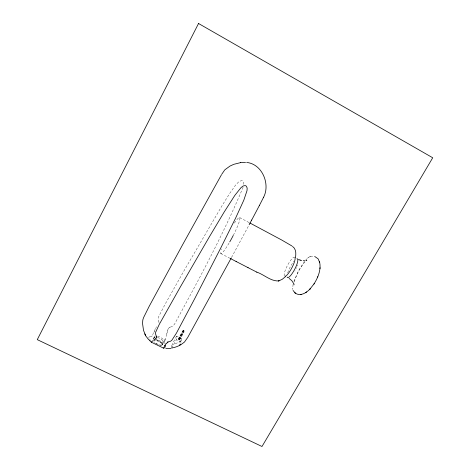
<?xml version="1.0" encoding="UTF-8"?>
<svg xmlns="http://www.w3.org/2000/svg" width="470" height="470" viewBox="0 0 470 470"><rect width="100%" height="100%" fill="white"/><g stroke="black" fill="none" stroke-linecap="round" stroke-linejoin="round"><path stroke-width="0.35" stroke-dasharray="2.35 1.76" d="M183.729 331.703L183.788 330.727L183.412 330.545L183.353 331.514L183.729 331.703L179.276 339.798L178.9 339.616L178.976 338.606L183.611 330.304M178.565 339.757L178.671 338.265L183.136 330.146L183.053 331.597M181.814 338.747L181.579 342.348L176.321 339.763L176.638 336.197L181.814 338.747L180.268 341.549A14.664 2.015 -63.6 0 0 179.675 344.263M179.276 339.798L179.352 338.794L178.976 338.606M243.701 184.369L243.672 182.624L243.066 181.255A2.121 2.103 -50.8 0 0 241.739 180.539L238.966 181.561L235.546 185.145L229.807 193.287L222.351 205.149L184.622 269.704L165.563 303.397L158.895 316.198A21.044 20.31 10.8 0 0 158.543 317.08L158.114 318.965A3.143 3.02 4.6 0 0 158.137 319.406L158.925 321.885M167.49 330.909L167.097 333.13M167.502 330.851L167.637 330.14M293.11 284.297L292.669 288.515M294.343 281.912L294.396 281.671C296.37 274.603 299.889 267.935 304.572 262.289L307.028 260.127L305.277 260.715M166.826 334.217L165.857 337.119M243.113 187.189C223.491 234.219 198.975 279.239 174.623 323.995A21.285 20.087 -7.5 0 1 174.053 324.758L172.725 326.198A3.137 2.985 -5.3 0 1 172.337 326.433L170.146 327.167M297.586 265.015L297.287 265.955M293.897 281.413L298.591 270.555L304.507 261.49M165.381 338.423L165.187 338.923M296.688 267.5L296.823 267.177M153.531 332.601L153.326 333.101A15.134 9.142 -30.5 0 0 153.079 333.841L152.427 335.75A3.255 1.868 55.6 0 1 152.351 335.844M164.858 339.675L164.147 341.496A3.249 2.086 4 0 0 164.147 341.625A5.023 3.337 -8.5 0 0 164.253 342.366M296.1 268.811L296.253 268.482M154.089 331.373L155.535 328.659M231.551 257.419L248.8 225.406M153.279 339.187L154.248 337.407M162.156 344.898L164.065 341.385M153.126 339.152L154.777 336.126M162.126 344.616L163.425 342.242M176.638 336.197L172.173 344.328L174.37 343.852A28.241 26.919 2 0 0 179.605 341.884L180.268 341.549M171.791 348.012L176.321 339.763M178.588 338.982L183.059 330.851M178.9 339.616L183.788 330.727M179.029 340.057L183.517 331.896M294.878 271.102L295.066 270.785M156.445 327.337L156.91 326.738M305.547 260.257L307.885 257.942M308.114 257.754L310.182 256.438M307.709 258.083L308.291 257.607M310.318 256.379L313.279 256.097M309.977 256.52L310.523 256.291M151.692 336.244L150.071 336.808M169.799 327.261L170.105 327.179M220.706 253.495L229.807 258.212M239.665 217.557L249.241 222.645M165.093 343.705L164.459 342.536A8.924 5.998 -12.8 0 1 164.336 342.348M184.07 330.598L183.993 332.055L179.505 340.21L179.616 338.717M292.798 289.543L292.657 288.298M156.128 339.728A5.182 1.721 28.2 0 1 161.727 343.323A5.182 1.721 28.2 0 1 160.082 344.998A5.182 1.721 28.2 0 1 154.037 341.855M157.409 337.366A5.188 1.698 28.2 0 1 163.407 342.278A5.188 1.698 28.2 0 1 156.04 340.063M154.407 338.359A5.188 1.698 28.2 0 1 155.782 336.99M148.961 338.136A12.508 4.171 26.5 0 1 149.495 336.479M165.434 345.638A12.514 4.389 39.4 0 1 165.628 347.547M165.158 338.864A15.087 6.856 87.6 0 1 164.853 339.575M165.804 339.029A19.17 3.296 -76.9 0 1 165.264 340.362M166.803 332.977A18.906 13.906 76.2 0 1 166.55 334.047M167.725 330.152A5.305 4.723 -41.5 0 1 168.871 327.948M168.994 327.696A1.151 1.105 -31.8 0 1 169.476 327.367M169.453 327.29A3.983 3.778 -26.5 0 1 169.782 327.185M158.819 321.938A3.983 3.319 87.9 0 1 158.925 322.273M159.019 322.232A1.116 1.005 -85.1 0 1 159.066 322.549M155.482 328.636A18.87 15.739 -10.1 0 1 156.093 327.713M154.43 332.12A19.223 6.133 -51.7 0 1 155 330.962M152.38 335.891A5.017 2.867 57.4 0 1 151.739 336.138M171.638 347.254A20.527 2.65 -63.5 0 1 172.179 344.316M157.503 336.091A5.346 1.745 28.2 0 1 164.189 341.114A5.346 1.745 28.2 0 1 156.945 339.293M155.024 337.501A5.346 1.745 28.2 0 1 155.094 335.921M161.322 345.256A5.34 1.786 27 0 1 153.655 341.919M161.639 343.288A5.34 1.768 29.5 0 1 161.363 345.286M156.263 339.869A5.34 1.757 29.4 0 1 161.451 343.241M287.705 272.829A10.61 2.52 -62.2 0 1 293.92 261.25M284.297 275.99A10.816 2.515 -62.2 0 1 287.387 265.574A10.816 2.515 -62.2 0 1 294.243 257.096M234.395 223.097A20.322 2.673 -62.3 0 1 239.917 218.685A20.322 2.673 -62.3 0 1 233.496 234.982M229.031 243.143A20.322 2.673 -62.3 0 1 220.677 251.168M221.053 249.752A20.322 2.673 -62.3 0 1 221.311 248.936M306.44 260.498L306.152 260.721L306.452 260.492"/><path stroke-width="0.7" d="M314.242 283.592C318.102 277.306 321.239 269.709 319.641 262.231M319.953 268.693L320.052 267.706M295.454 257.531C296.171 253.7 296.141 248.748 292.481 246.386M156.51 337.16L156.487 337.296A5.164 3.284 55.5 0 1 155.805 338.758M165.505 345.421L165.875 343.781M317.655 277.053L317.785 276.742M263.547 197.347C270.509 184.275 262.26 163.971 246.668 162.444M165.217 346.22L164.488 347.353M249.141 224.766L251.667 220.06M259.375 205.513L263.611 197.212M251.556 220.283L259.464 205.343M231.205 258.059L187.653 337.572L184.457 342.06L180.515 344.992M171.744 347.906A20.527 2.65 -63.5 0 0 171.797 348L174.023 347.53A28.694 27.325 1.9 0 0 179.334 345.532L180.639 344.058M221.376 174.905L182.331 245.234L149.102 306.475L143.526 317.691L142.821 319.935L142.533 323.389L143.503 330.31L145.7 335.803L148.743 339.787M221.728 174.294L224.631 170.093M309.977 289.044L314.107 283.798M151.405 342.048A14.77 1.433 -16.4 0 1 151.458 341.966L151.246 342.16M313.931 284.074L314.395 283.357M295.166 293.004C300.089 296.834 306.452 292.857 310.012 289.003M309.624 289.408L310.353 288.651M151.534 341.943L153.285 340.392M285.413 276.666L282.3 279.262L278.816 280.89M155.782 338.729L154.084 339.834M224.977 169.705L229.971 166.08L233.655 164.394M164.036 347.823L163.83 347.947A14.705 3.56 67.8 0 1 163.678 348.006L163.255 348.017L164.253 347.97M305.482 292.704L305.841 292.469M306.311 292.164L306.646 291.946M234.142 164.236L240.546 162.638M256.72 272.095C263.976 274.509 270.567 281.295 278.604 280.942M278.346 281.007L279.074 280.825M167.949 341.966L170.487 341.255L171.809 340.315L176.479 333.048L194.75 298.597L220.994 247.537L235.617 218.086L243.824 200.15L247.008 190.697L247.167 188.094L246.48 186.367A2.28 2.256 -46.1 0 0 245.058 185.597L243.219 185.967L241.11 187.518L234.859 195.356L224.184 212.029L209.109 237.262L180.521 286.63L159.195 324.517L155.599 332.355L155.547 333.917L156.381 336.291M300.541 294.567L301.194 294.455M170.951 348.352L165.81 348.399M240.47 162.649L245.522 162.385M163.255 348.006L151.287 342.178M304.795 260.762L303.179 260.709M301.646 260.492L300.077 260.092M300.201 260.127L298.515 259.452M314.671 256.432L318.096 258.805L319.729 262.571M247.907 267.571L256.884 272.183M236.081 261.467L248.066 267.653M230.318 258.476L236.222 261.537M249.881 222.986L281.736 240.029L291.864 245.928M289.109 278.41L291.817 280.678L293.873 283.851M293.057 290.437L295.095 292.945M294.884 292.775L295.377 293.168M150.688 341.702L149.378 340.168M144.76 333.912L145.13 334.663M145.353 335.11L145.7 335.803M319.477 261.62L319.571 261.966M293.962 284.18L294.05 284.849M150.183 340.345A12.508 4.171 26.5 0 1 149.771 339.81M151.275 342.283A5.158 0.74 55.6 0 1 151.222 342.477M154.407 340.456A19.717 5.499 -6.4 0 1 155.329 339.945M156.463 336.561A1.216 0.846 46.4 0 1 156.522 337.072M156.545 336.291A4.136 2.708 47.1 0 1 156.651 336.573M167.743 342.195A4.148 2.033 -5.9 0 1 168.043 342.125M167.185 342.278A1.181 0.711 -3.2 0 1 167.649 342.078M166.198 343.776A5.223 2.356 -15.7 0 1 167.526 342.618M165.082 344.986A19.705 7.591 54.8 0 1 164.911 345.891M164.571 345.568A19.341 3.349 -80.7 0 1 164.2 346.296M180.016 345.191A14.664 2.015 -63.6 0 1 179.775 345.009M296.958 258.747A10.61 2.52 -62.2 0 1 294.496 269.686A10.61 2.52 -62.2 0 1 287.111 277.077M294.901 257.378A10.816 2.515 -62.2 0 1 292.04 267.53A10.816 2.515 -62.2 0 1 285.131 276.337M233.267 235.423A20.322 2.673 -62.3 0 1 229.742 241.921M198.54 23.5L37.277 339.64L261.996 446.5L432.723 157.767L198.54 23.5"/></g></svg>
